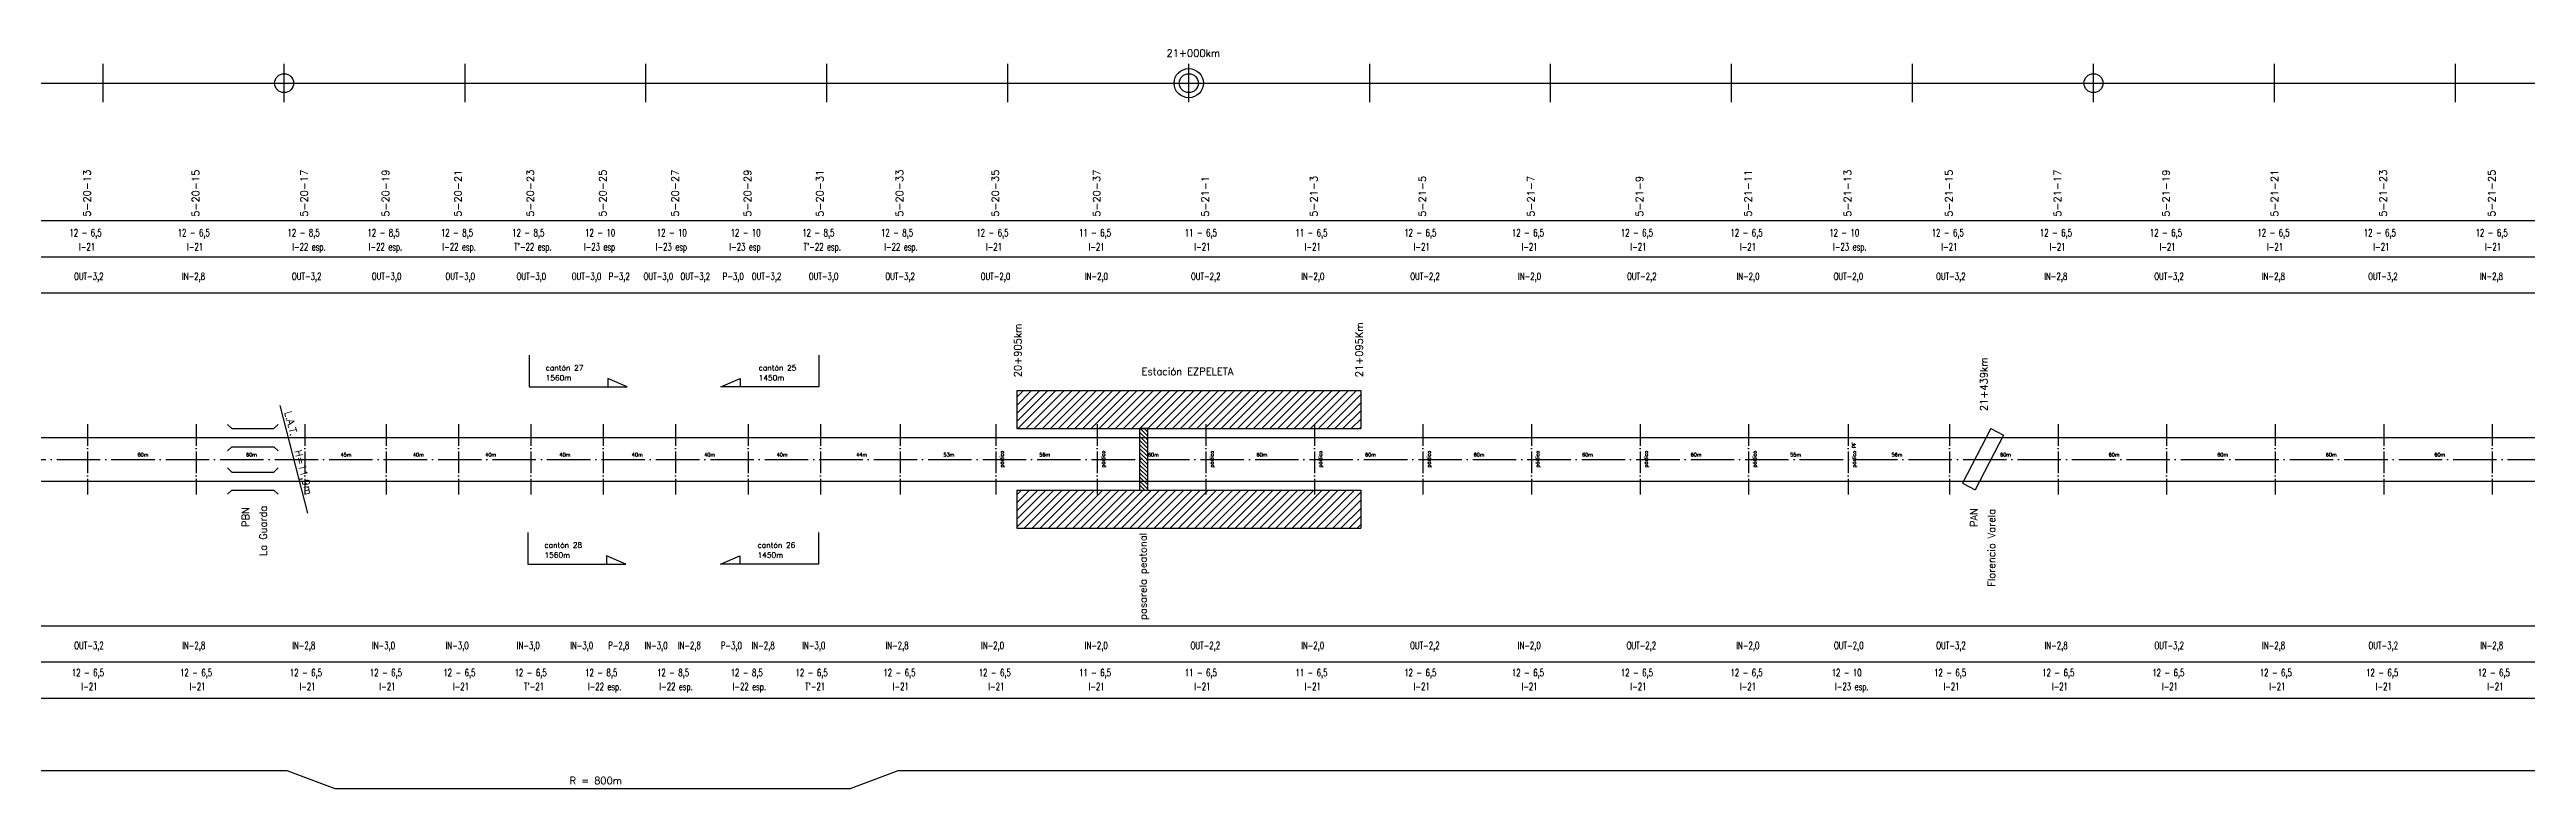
# Model space of a CAD drawing. Header units: millimetres. Extents: x 56 to 21898, y 145 to 1565.
# Drawn here: x 16439 to 17808, y 145 to 554 of the extents above; entities that cross this region are included whole.
import ezdxf

# ---------------------------------------------------------------- set-up
doc = ezdxf.new("R2010")
doc.units = ezdxf.units.MM
doc.linetypes.add('ACAD_ISO04W100', pattern=[30, 24, -3, 0, -3])
for name, color, linetype in [('catenaria via ascendente', 7, 'Continuous'), ('catenaria vía descendente', 7, 'Continuous'), ('Eje de entrevías', 1, 'Continuous'), ('longitud vano', 7, 'Continuous'), ('Nº de poste', 6, 'Continuous'), ('progresivas', 4, 'Continuous'), ('TEXTOS', 3, 'Continuous')]:
    doc.layers.add(name, color=color, linetype=linetype)
doc.styles.add('STYLE1', font='romans.shx')
pattern_1 = [(45, (-171.9055, -722.557), (-2.24506403, 2.24506403), [])]

msp = doc.modelspace()

# ---------------------------------------------------------------- hatches: boundary and pattern name
h = msp.add_hatch()
h.set_pattern_fill('ANSI31', color=8, style=0)
h.set_pattern_definition(pattern_1)
h.paths.add_polyline_path([(16973.2, 365), (16973.2, 344), (17163.2, 344), (17163.2, 365)])
h = msp.add_hatch()
h.set_pattern_fill('ANSI31', color=8, scale=0.5, angle=90, style=0)
h.set_pattern_definition([(135, (-162.5055, -722.5569), (-1.12253202, -1.12253202), [])])
h.paths.add_polyline_path([(17045.5, 310), (17045.5, 344), (17041, 344), (17041, 310)])
h = msp.add_hatch()
h.set_pattern_fill('ANSI31', color=8, style=0)
h.set_pattern_definition(pattern_1)
h.paths.add_polyline_path([(16973.2, 310), (16973.2, 289), (17163.2, 289), (17163.2, 310)])

# ---------------------------------------------------------------- linework, layer by layer
for p, q in [((68.2, 535), (21897.6, 535)), ((16468.2, 524.4), (16468.2, 545.6)), ((16568.2, 524.4), (16568.2, 545.6)), ((16668.2, 524.4), (16668.2, 545.6)), ((16768.2, 524.4), (16768.2, 545.6)), ((16868.2, 524.4), (16868.2, 545.6)), ((16968.2, 524.4), (16968.2, 545.6)), ((17068.2, 524.4), (17068.2, 545.6)), ((17168.2, 524.4), (17168.2, 545.6)), ((17268.2, 524.4), (17268.2, 545.6)), ((17368.2, 524.4), (17368.2, 545.6)), ((17468.2, 524.4), (17468.2, 545.6)), ((17568.2, 524.4), (17568.2, 545.6)), ((17668.2, 524.4), (17668.2, 545.6)), ((17768.2, 524.4), (17768.2, 545.6)), ((68.2, 459), (21897.6, 459)), ((68.2, 439), (21897.6, 439)), ((68.2, 419), (21897.6, 419)), ((16703.6, 384.6), (16703.6, 367.1)), ((16863.7, 384.6), (16863.7, 367.1)), ((16757.8, 367.1), (16747.1, 371.7)), ((16747.1, 371.7), (16747.1, 367.1)), ((16809.5, 367.1), (16820.2, 371.7)), ((16820.2, 371.7), (16820.2, 367.1)), ((16565.8, 356.8), (16581.2, 297.3)), ((16703.6, 367.1), (16757.8, 367.1)), ((16863.7, 367.1), (16809.5, 367.1)), ((16973.2, 365), (17163.2, 365)), ((16973.2, 365), (16973.2, 344)), ((17163.2, 365), (17163.2, 344)), ((16539.3, 344), (16537, 346.3)), ((16539.3, 344), (16562.6, 344)), ((16562.6, 344), (16564.9, 346.3)), ((16973.2, 344), (17163.2, 344)), ((17511.5, 344), (17495.8, 313.8)), ((17511.5, 344), (17518.5, 340.3)), ((16539.3, 334), (16537, 331.8)), ((16539.3, 334), (16562.6, 334)), ((16562.6, 334), (16564.9, 331.8)), ((17518.5, 340.3), (17502.8, 310.1)), ((16539.3, 320), (16537, 322.3)), ((16539.3, 320), (16562.6, 320)), ((16562.6, 320), (16564.9, 322.3)), ((16539.3, 310), (16537, 307.8)), ((16539.3, 310), (16562.6, 310)), ((16562.6, 310), (16564.9, 307.8)), ((16973.2, 310), (17163.2, 310)), ((16973.2, 310), (16973.2, 289)), ((17163.2, 310), (17163.2, 289)), ((17495.8, 313.8), (17502.8, 310.1)), ((16973.2, 289), (17163.2, 289)), ((16702.9, 286.5), (16702.9, 269.1)), ((16863.5, 286.5), (16863.5, 269.1)), ((16702.9, 269.1), (16757.1, 269.1)), ((16757.1, 269.1), (16746.4, 273.7)), ((16746.4, 273.7), (16746.4, 269.1)), ((16809.3, 269.1), (16820, 273.7)), ((16863.5, 269.1), (16809.3, 269.1)), ((16820, 273.7), (16820, 269.1)), ((68.2, 235), (21897.6, 235)), ((68.2, 215), (21897.6, 215)), ((68.2, 195), (21897.6, 195)), ((15732.8, 155), (16569.8, 155)), ((16569.8, 155), (16596.3, 145)), ((16907.9, 155), (16881.4, 145)), ((16907.9, 155), (21897.6, 155)), ((16596.3, 145), (16881.4, 145))]:
    msp.add_line(p, q)
at = {"linetype": 'ACAD_ISO04W100', "ltscale": 0.5}
for p, q in [((16459.6, 346.5), (16459.6, 307.6)), ((16519.6, 346.5), (16519.6, 307.6)), ((16579.6, 346.5), (16579.6, 307.6)), ((16624.6, 346.5), (16624.6, 307.6)), ((16664.6, 346.5), (16664.6, 307.6)), ((16704.6, 346.5), (16704.6, 307.6)), ((16744.6, 346.5), (16744.6, 307.6)), ((16784.6, 346.5), (16784.6, 307.6)), ((16824.6, 346.5), (16824.6, 307.6)), ((16864.6, 346.5), (16864.6, 307.6)), ((16908.6, 346.5), (16908.6, 307.6)), ((16961.6, 346.5), (16961.6, 307.6)), ((17017.6, 346.5), (17017.6, 307.6)), ((17077.6, 346.5), (17077.6, 307.6)), ((17137.6, 346.5), (17137.6, 307.6)), ((17197.6, 346.5), (17197.6, 307.6)), ((17257.6, 346.5), (17257.6, 307.6)), ((17317.6, 346.5), (17317.6, 307.6)), ((17377.6, 346.5), (17377.6, 307.6)), ((17432.6, 346.5), (17432.6, 307.6)), ((17488.6, 346.5), (17488.6, 307.6)), ((17548.6, 346.5), (17548.6, 307.6)), ((17608.6, 346.5), (17608.6, 307.6)), ((17668.6, 346.5), (17668.6, 307.6)), ((17728.6, 346.5), (17728.6, 307.6)), ((17788.6, 346.5), (17788.6, 307.6))]:
    msp.add_line(p, q, dxfattribs=at)
msp.add_lwpolyline([(17045.5, 310), (17045.5, 344), (17041, 344), (17041, 310)], close=True)
for centre, radius in [((16568.2, 535), 5.24), ((17068.2, 535), 8.09), ((17068.2, 535), 5.24), ((17568.2, 535), 5.24)]:
    msp.add_circle(centre, radius)
at = {"layer": 'catenaria via ascendente'}
msp.add_line((68.2, 339), (21897.6, 339), dxfattribs=at)
at = {"layer": 'catenaria vía descendente'}
msp.add_line((68.2, 315), (21897.6, 315), dxfattribs=at)
at = {"layer": 'Eje de entrevías', "linetype": 'ACAD_ISO04W100'}
msp.add_line((68.2, 327), (21897.6, 327), dxfattribs=at)

# ---------------------------------------------------------------- texts
at = {"layer": 'longitud vano', "linetype": 'Continuous', "style": 'STYLE1'}
for s, p in [('60m', (16487.2, 328.6)), ('60m', (16547.2, 328.6)), ('45m', (16599.4, 328.6)), ('40m', (16639.4, 328.6)), ('40m', (16679.4, 328.6)), ('40m', (16720.4, 328.6)), ('40m', (16760.4, 328.6)), ('40m', (16800.4, 328.6)), ('40m', (16840.4, 328.6)), ('44m', (16884.4, 328.6)), ('53m', (16932.6, 328.6)), ('56m', (16985.6, 328.6)), ('60m', (17045.6, 328.6)), ('60m', (17105.6, 328.6)), ('60m', (17165.6, 328.6)), ('60m', (17225.6, 328.6)), ('60m', (17285.6, 328.6)), ('60m', (17345.6, 328.6)), ('55m', (17400.6, 328.6)), ('56m', (17456.6, 328.6)), ('60m', (17516.6, 328.6)), ('60m', (17576.6, 328.6)), ('60m', (17636.6, 328.6)), ('60m', (17696.6, 328.6)), ('60m', (17756.6, 328.6))]:
    msp.add_text(s, height=2, dxfattribs=at).set_placement(p)
at = {"layer": 'Nº de poste', "linetype": 'Continuous', "style": 'STYLE1'}
for s, p in [('5-20-13', (16461.3, 461.1)), ('5-20-15', (16521.3, 461.1)), ('5-20-17', (16581.3, 461.1)), ('5-20-19', (16626.3, 461.1)), ('5-20-21', (16666.3, 461.1)), ('5-20-23', (16706.3, 461.1)), ('5-20-25', (16746.3, 461.1)), ('5-20-27', (16786.3, 461.1)), ('5-20-29', (16826.3, 461.1)), ('5-20-31', (16866.3, 461.1)), ('5-20-33', (16910.3, 461.1)), ('5-20-35', (16963.3, 461.1)), ('5-20-37', (17019.3, 461.1)), ('5-21-1', (17079.3, 461.1)), ('5-21-3', (17139.3, 461.1)), ('5-21-5', (17199.3, 461.1)), ('5-21-7', (17259.3, 461.1)), ('5-21-9', (17319.3, 461.1)), ('5-21-11', (17379.3, 461.1)), ('5-21-13', (17434.3, 461.1)), ('5-21-15', (17490.3, 461.1)), ('5-21-17', (17550.3, 461.1)), ('5-21-19', (17610.3, 461.1)), ('5-21-21', (17670.3, 461.1)), ('5-21-23', (17730.3, 461.1)), ('5-21-25', (17790.3, 461.1))]:
    msp.add_text(s, height=4, rotation=90, dxfattribs=at).set_placement(p)
at = {"layer": 'progresivas', "linetype": 'Continuous', "style": 'STYLE1'}
msp.add_text('21+000km', height=4, dxfattribs=at).set_placement((17055.9, 549.6))
for s, p in [('20+905km', (16975.7, 372.4)), ('21+095Km', (17164.4, 372.4)), ('21+439km', (17509.6, 353.7))]:
    msp.add_text(s, height=4, rotation=90, dxfattribs=at).set_placement(p)
at = {"layer": 'TEXTOS', "linetype": 'Continuous', "style": 'STYLE1', "width": 0.7}
for s, p in [('12 - 6,5', (16449.6, 450.3)), ('12 - 6,5', (16509.4, 450.3)), ('12 - 8,5', (16570.1, 450.3)), ('12 - 8,5', (16614.3, 450.3)), ('12 - 8,5', (16654.9, 450.3)), ('12 - 8,5', (16694.3, 450.3)), ('12 - 10', (16734.6, 450.3)), ('12 - 10', (16774.2, 450.3)), ('12 - 10', (16815, 450.3)), ('12 - 8,5', (16854.6, 450.3)), ('12 - 8,5', (16898.1, 450.3)), ('12 - 6,5', (16950.8, 450.3)), ('11 - 6,5', (17007.5, 450.3)), ('11 - 6,5', (17066, 450.3)), ('11 - 6,5', (17127.1, 450.3)), ('12 - 6,5', (17187.3, 450.3)), ('12 - 6,5', (17246.8, 450.3)), ('12 - 6,5', (17307, 450.3)), ('12 - 6,5', (17367.6, 450.3)), ('12 - 10', (17422.2, 450.3)), ('12 - 6,5', (17478.8, 450.3)), ('12 - 6,5', (17538.6, 450.3)), ('12 - 6,5', (17599.4, 450.3)), ('12 - 6,5', (17658.8, 450.3)), ('12 - 6,5', (17717.6, 450.3)), ('12 - 6,5', (17779.4, 450.3)), ('I-21', (16454.9, 442.5)), ('I-21', (16514.6, 442.5)), ('I-22 esp.', (16572.7, 442.5)), ('I-22 esp.', (16615, 442.5)), ('I-22 esp.', (16655.7, 442.5)), ("T'-22 esp.", (16695.4, 442.5)), ('I-23 esp', (16733.9, 442.5)), ('I-23 esp', (16773.6, 442.5)), ('I-23 esp', (16814.3, 442.5)), ("T'-22 esp.", (16855.3, 442.5)), ('I-22 esp.', (16899.9, 442.5)), ('I-21', (16956.1, 442.5)), ('I-21', (17012.8, 442.5)), ('I-21', (17071.3, 442.5)), ('I-21', (17132.3, 442.5)), ('I-21', (17192.5, 442.5)), ('I-21', (17252.1, 442.5)), ('I-21', (17312.3, 442.5)), ('I-21', (17372.8, 442.5)), ('I-23 esp.', (17424.3, 442.5)), ('I-21', (17484.1, 442.5)), ('I-21', (17543.9, 442.5)), ('I-21', (17604.7, 442.5)), ('I-21', (17664.1, 442.5)), ('I-21', (17722.9, 442.5)), ('I-21', (17784.6, 442.5)), ('OUT-3,2', (16452.1, 426.2)), ('IN-2,8', (16511.8, 426.2)), ('OUT-3,2', (16572.5, 426.2)), ('OUT-3,0', (16616.7, 426.2)), ('OUT-3,0', (16657.4, 426.2)), ('OUT-3,0', (16696.7, 426.2)), ('OUT-3,0', (16727.2, 426.2)), ('P-3,2', (16747.6, 426.2)), ('OUT-3,0', (16766.9, 426.2)), ('OUT-3,2', (16787.3, 426.2)), ('P-3,0', (16810.6, 426.2)), ('OUT-3,2', (16826.7, 426.2)), ('OUT-3,0', (16858.2, 426.2)), ('OUT-3,2', (16900.5, 426.2)), ('OUT-2,0', (16953.2, 426.2)), ('IN-2,0', (17010.8, 426.2)), ('OUT-2,2', (17069.4, 426.2)), ('IN-2,0', (17130.4, 426.2)), ('OUT-2,2', (17190.6, 426.2)), ('IN-2,0', (17250.2, 426.2)), ('OUT-2,2', (17310.4, 426.2)), ('IN-2,0', (17370.9, 426.2)), ('OUT-2,0', (17424.6, 426.2)), ('OUT-3,2', (17481.2, 426.2)), ('IN-2,8', (17541, 426.2)), ('OUT-3,2', (17601.8, 426.2)), ('IN-2,8', (17661.3, 426.2)), ('OUT-3,2', (17720, 426.2)), ('IN-2,8', (17781.8, 426.2)), ('OUT-3,2', (16452.2, 222.1)), ('IN-2,8', (16511.9, 222.1)), ('IN-2,8', (16572.7, 222.1)), ('IN-3,0', (16616.8, 222.1)), ('IN-3,0', (16657.5, 222.1)), ('IN-3,0', (16696.8, 222.1)), ('IN-3,0', (16726.3, 222.1)), ('P-2,8', (16747.3, 222.1)), ('IN-3,0', (16767.4, 222.1)), ('IN-2,8', (16785.8, 222.1)), ('P-3,0', (16809.6, 222.1)), ('IN-2,8', (16826.6, 222.1)), ('IN-3,0', (16854.6, 222.1)), ('IN-2,8', (16900.6, 222.1)), ('IN-2,0', (16953.4, 222.1)), ('IN-2,0', (17010.7, 222.1)), ('OUT-2,2', (17069.2, 222.1)), ('IN-2,0', (17130.3, 222.1)), ('OUT-2,2', (17190.5, 222.1)), ('IN-2,0', (17250, 222.1)), ('OUT-2,2', (17310.2, 222.1)), ('IN-2,0', (17370.8, 222.1)), ('OUT-2,0', (17424.8, 222.1)), ('OUT-3,2', (17481.3, 222.1)), ('IN-2,8', (17541.2, 222.1)), ('OUT-3,2', (17601.9, 222.1)), ('IN-2,8', (17661.4, 222.1)), ('OUT-3,2', (17720.2, 222.1)), ('IN-2,8', (17781.9, 222.1)), ('12 - 6,5', (16450.9, 207.1)), ('12 - 6,5', (16510.7, 207.1)), ('12 - 6,5', (16571.4, 207.1)), ('12 - 6,5', (16615.6, 207.1)), ('12 - 6,5', (16656.2, 207.1)), ('12 - 6,5', (16695.6, 207.1)), ('12 - 8,5', (16734.6, 207.1)), ('12 - 8,5', (16774.3, 207.1)), ('12 - 8,5', (16815, 207.1)), ('12 - 6,5', (16850.9, 207.1)), ('12 - 6,5', (16899.4, 207.1)), ('12 - 6,5', (16952.1, 207.1)), ('11 - 6,5', (17007.5, 207.1)), ('11 - 6,5', (17066, 207.1)), ('11 - 6,5', (17127.1, 207.1)), ('12 - 6,5', (17187.3, 207.1)), ('12 - 6,5', (17246.8, 207.1)), ('12 - 6,5', (17307, 207.1)), ('12 - 6,5', (17367.6, 207.1)), ('12 - 10', (17423.5, 207.1)), ('12 - 6,5', (17480.1, 207.1)), ('12 - 6,5', (17539.9, 207.1)), ('12 - 6,5', (17600.7, 207.1)), ('12 - 6,5', (17660.1, 207.1)), ('12 - 6,5', (17718.9, 207.1)), ('12 - 6,5', (17780.6, 207.1)), ('I-21', (16456.2, 199.4)), ('I-21', (16515.9, 199.4)), ('I-21', (16576.7, 199.4)), ('I-21', (16620.9, 199.4)), ('I-21', (16661.5, 199.4)), ("T'-21", (16700.8, 199.4)), ('I-22 esp.', (16736.1, 199.4)), ('I-22 esp.', (16775.6, 199.4)), ('I-22 esp.', (16816.1, 199.4)), ("T'-21", (16856.2, 199.4)), ('I-21', (16904.6, 199.4)), ('I-21', (16957.4, 199.4)), ('I-21', (17012.8, 199.4)), ('I-21', (17071.3, 199.4)), ('I-21', (17132.3, 199.4)), ('I-21', (17192.5, 199.4)), ('I-21', (17252.1, 199.4)), ('I-21', (17312.3, 199.4)), ('I-21', (17372.8, 199.4)), ('I-23 esp.', (17425.4, 199.4)), ('I-21', (17485.3, 199.4)), ('I-21', (17545.2, 199.4)), ('I-21', (17606, 199.4)), ('I-21', (17665.4, 199.4)), ('I-21', (17724.2, 199.4)), ('I-21', (17785.9, 199.4))]:
    msp.add_text(s, height=4, dxfattribs=at).set_placement(p)
at = {"layer": 'TEXTOS', "linetype": 'Continuous', "style": 'STYLE1'}
for s, height, p in [('cantón 27', 3, (16712.8, 376.1)), ('1560m', 3, (16712.8, 370.6)), ('cantón 25', 3, (16830.5, 376.1)), ('1450m', 3, (16830.5, 370.6)), ('Estación EZPELETA', 4, (17042.1, 373.6)), ('cantón 28', 3, (16712.1, 278.1)), ('1560m', 3, (16712.1, 272.6)), ('cantón 26', 3, (16829.9, 278.1)), ('1450m', 3, (16829.9, 272.6)), ('R = 800m', 4, (16726, 147.4))]:
    msp.add_text(s, height=height, dxfattribs=at).set_placement(p)
for s, rotation, p in [('L.A.T.', 283.8862, (16568.4, 353.1)), ('H=11,9m', 283.8862, (16574, 331.7)), ('PBN', 90, (16548.9, 289.6)), ('La Guarda', 90, (16558.6, 273.6)), ('PAN', 90, (17504.1, 289.6)), ('Florencio Varela', 90, (17513.8, 256.6)), ('pasarela peatonal', 90, (17044.9, 238.2))]:
    msp.add_text(s, height=4, rotation=rotation, dxfattribs=at).set_placement(p)
at = {"layer": 'TEXTOS', "color": 6, "linetype": 'Continuous', "style": 'STYLE1'}
for s, p in [('pórtico', (16965.9, 322.5)), ('pórtico', (17021.9, 322.5)), ('pórtico', (17081.9, 322.5)), ('pórtico', (17141.9, 322.5)), ('pórtico', (17201.9, 322.5)), ('pórtico', (17261.9, 322.5)), ('pórtico', (17321.9, 322.5)), ('pórtico', (17381.9, 322.5)), ('pórtico PF', (17436.9, 322.5))]:
    msp.add_text(s, height=2, rotation=90, dxfattribs=at).set_placement(p)

doc.saveas('drawing.dxf')
